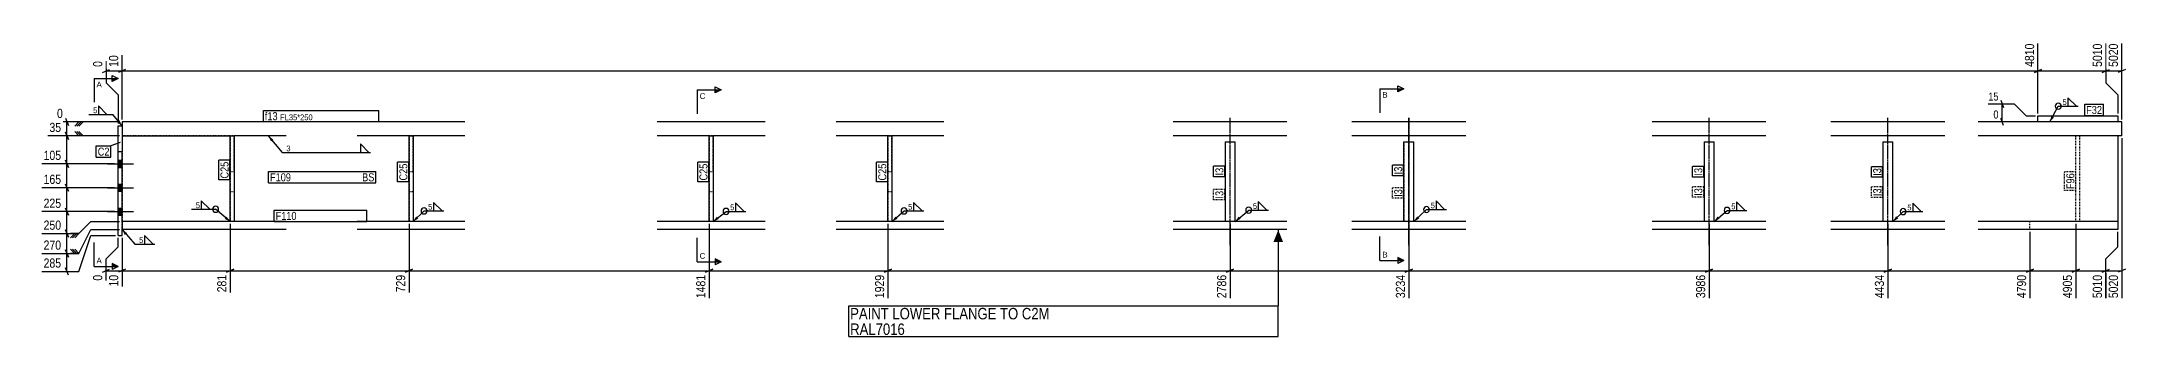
# Model space of a CAD drawing. Header units: millimetres. Extents: x 14 to 47490, y 10 to 2017.
# Drawn here: x 14 to 5234, y 14 to 753 of the extents above; entities that cross this region are included whole.
import ezdxf

# ---------------------------------------------------------------- set-up
doc = ezdxf.new("R2010")
doc.units = ezdxf.units.MM
doc.linetypes.add('DXK_LINE_DOT2', pattern=[3.9198, 1.9599, -1.9599])
doc.linetypes.add('DXK_LINE_DOT3', pattern=[5.9187, 2.979, -0.9799, 0.9799, -0.9799])
for name, color, linetype in [('MÅLSÆTNING', 7, 'Continuous'), ('STÅL', 7, 'Continuous'), ('TEKST', 7, 'Continuous')]:
    doc.layers.add(name, color=color, linetype=linetype)
doc.styles.add('Arial', font='ARIAL.TTF', dxfattribs={"height": 0.2})
doc.styles.add('Arial Narrow', font='ARIALN.TTF', dxfattribs={"height": 0.2})

msp = doc.modelspace()

# ---------------------------------------------------------------- hatches: boundary and pattern name
at = {"layer": 'STÅL', "linetype": 'Continuous'}
for points in [[(215.3, 438), (215.3, 456), (205.3, 456), (205.3, 438)], [(215.3, 438), (215.3, 456), (205.3, 456), (205.3, 438)], [(215.3, 378), (215.3, 396), (205.3, 396), (205.3, 378)], [(215.3, 378), (215.3, 396), (205.3, 396), (205.3, 378)], [(215.3, 318), (215.3, 336), (205.3, 336), (205.3, 318)], [(215.3, 318), (215.3, 336), (205.3, 336), (205.3, 318)]]:
    msp.add_hatch(color=96, dxfattribs=at).paths.add_polyline_path(points)
at = {"layer": 'TEKST', "linetype": 'Continuous'}
for color, points in [(3, [(208.9, 556.1), (215.3, 542), (203, 551.4)]), (3, [(588.4, 503.1), (581.6, 517), (594.1, 507.9)]), (3, [(588.4, 503.1), (581.6, 517), (594.1, 507.9)]), (3, [(477.2, 314.6), (486.3, 302), (472.4, 308.9)]), (3, [(1710.3, 308.4), (1696.3, 302), (1705.7, 314.3)]), (3, [(3017.7, 308.8), (3003.8, 302), (3012.9, 314.5)]), (3, [(3017.7, 308.8), (3003.8, 302), (3012.9, 314.5)]), (3, [(3465.2, 309.7), (3451.8, 302), (3460, 315.1)]), (3, [(3465.2, 309.7), (3451.8, 302), (3460, 315.1)]), (3, [(4217.6, 309), (4203.8, 302), (4212.7, 314.7)]), (3, [(4217.6, 309), (4203.8, 302), (4212.7, 314.7)]), (3, [(222.4, 268.3), (215.3, 282), (228, 273.2)]), (7, [(3100.1, 250.9), (3112.1, 280.9), (3124.1, 250.9)])]:
    msp.add_hatch(color=color, dxfattribs=at).paths.add_polyline_path(points)

# ---------------------------------------------------------------- linework, layer by layer
at = {"layer": 'MÅLSÆTNING', "color": 7, "linetype": 'Continuous'}
for p, q in [((5015.3, 573), (5015.3, 748.2)), ((5015.3, 573), (5015.3, 748.2)), ((5185.3, 748.2), (5185.3, 649.5)), ((5225.3, 558), (5225.3, 748.2)), ((166.3, 675.9), (184.3, 683.1)), ((175.3, 704.3), (175.3, 649.5)), ((175.3, 679.5), (215.3, 679.5)), ((224.3, 683.1), (206.3, 675.9)), ((215.3, 558), (215.3, 719)), ((5024.3, 683.1), (5006.3, 675.9)), ((5006.3, 675.9), (5024.3, 683.1)), ((5015.3, 679.5), (5185.3, 679.5)), ((5176.3, 675.9), (5194.3, 683.1)), ((5234.3, 683.1), (5216.3, 675.9)), ((175.3, 649.5), (205.3, 619.5)), ((5185.3, 649.5), (5215.3, 619.5)), ((5185.3, 649.5), (5215.3, 619.5)), ((205.3, 619.5), (205.3, 548)), ((4891, 597), (4955.6, 597)), ((4922, 606), (4929.2, 588)), ((4925.6, 552), (4925.6, 597)), ((4955.6, 597), (4985.6, 567)), ((5215.3, 619.5), (5215.3, 573)), ((5215.3, 619.5), (5215.3, 573)), ((209.3, 552), (52.4, 552)), ((73.6, 561), (80.8, 543)), ((80.8, 508), (73.6, 526)), ((73.6, 526), (80.8, 508)), ((77.2, 517), (77.2, 552)), ((107.2, 552), (96.7, 541.5)), ((117.7, 552), (96.7, 552)), ((107.2, 517), (96.7, 527.5)), ((107.2, 517), (96.7, 527.5)), ((112.5, 552), (102, 541.5)), ((112.5, 517), (102, 527.5)), ((112.5, 517), (102, 527.5)), ((117.7, 552), (107.2, 541.5)), ((117.7, 517), (107.2, 527.5)), ((117.7, 517), (107.2, 527.5)), ((5009.3, 552), (4903.8, 552)), ((4929.2, 543), (4922, 561)), ((4985.6, 567), (5009.3, 567)), ((209.3, 517), (29, 517)), ((209.3, 517), (29, 517)), ((77.2, 447), (77.2, 517)), ((117.7, 517), (96.7, 517)), ((117.7, 517), (96.7, 517)), ((5225.3, 511), (5225.3, 110.1)), ((196.3, 447), (14.4, 447)), ((196.3, 447), (14.4, 447)), ((80.8, 438), (73.6, 456)), ((73.6, 456), (80.8, 438)), ((77.2, 387), (77.2, 447)), ((196.3, 387), (14.4, 387)), ((196.3, 387), (14.4, 387)), ((80.8, 378), (73.6, 396)), ((73.6, 396), (80.8, 378)), ((14.4, 272), (107.2, 272)), ((73.6, 281), (80.8, 263)), ((77.2, 222), (77.2, 272)), ((96.7, 272), (86.2, 261.5)), ((107.2, 272), (86.2, 272)), ((102, 272), (91.5, 261.5)), ((107.2, 272), (96.7, 261.5)), ((107.2, 272), (96.7, 261.5)), ((107.2, 272), (137.2, 302)), ((107.2, 272), (137.2, 302)), ((107.2, 222), (137.2, 282)), ((107.2, 222), (137.2, 282)), ((107.2, 177), (137.2, 267)), ((137.2, 302), (209.3, 302)), ((137.2, 302), (209.3, 302)), ((137.2, 282), (209.3, 282)), ((137.2, 282), (209.3, 282)), ((137.2, 267), (199.3, 267)), ((205.3, 238.8), (205.3, 261)), ((215.3, 261), (215.3, 139.4)), ((215.3, 261), (215.3, 139.4)), ((486.3, 296), (486.3, 124.7)), ((486.3, 296), (486.3, 124.7)), ((934.3, 296), (934.3, 124.7)), ((1686.3, 296), (1686.3, 110.1)), ((1686.3, 296), (1686.3, 110.1)), ((2134.3, 296), (2134.3, 110.1)), ((2134.3, 296), (2134.3, 110.1)), ((2991.3, 296), (2991.3, 110.1)), ((2991.3, 296), (2991.3, 110.1)), ((3439.3, 296), (3439.3, 110.1)), ((3439.3, 296), (3439.3, 110.1)), ((4191.3, 296), (4191.3, 110.1)), ((4191.3, 296), (4191.3, 110.1)), ((4639.3, 296), (4639.3, 110.1)), ((4639.3, 296), (4639.3, 110.1)), ((4995.3, 276), (4995.3, 110.1)), ((4995.3, 276), (4995.3, 110.1)), ((5110.3, 296), (5110.3, 110.1)), ((5110.3, 296), (5110.3, 110.1)), ((5215.3, 238.8), (5215.3, 276)), ((5215.3, 238.8), (5215.3, 276)), ((14.4, 222), (107.2, 222)), ((14.4, 222), (107.2, 222)), ((80.8, 213), (73.6, 231)), ((73.6, 231), (80.8, 213)), ((77.2, 177), (77.2, 222)), ((96.7, 222), (86.2, 232.5)), ((96.7, 222), (86.2, 232.5)), ((107.2, 222), (86.2, 222)), ((107.2, 222), (86.2, 222)), ((102, 222), (91.5, 232.5)), ((102, 222), (91.5, 232.5)), ((107.2, 222), (96.7, 232.5)), ((107.2, 222), (96.7, 232.5)), ((175.3, 208.8), (205.3, 238.8)), ((175.3, 154), (175.3, 208.8)), ((5185.3, 208.8), (5215.3, 238.8)), ((5185.3, 208.8), (5215.3, 238.8)), ((5185.3, 110.1), (5185.3, 208.8)), ((14.4, 177), (107.2, 177)), ((80.8, 168), (73.6, 186)), ((166.3, 175.2), (184.3, 182.4)), ((175.3, 178.8), (215.3, 178.8)), ((224.3, 182.4), (206.3, 175.2)), ((224.3, 182.4), (206.3, 175.2)), ((215.3, 178.8), (486.3, 178.8)), ((495.3, 182.4), (477.3, 175.2)), ((477.3, 175.2), (495.3, 182.4)), ((486.3, 178.8), (934.3, 178.8)), ((925.3, 175.2), (943.3, 182.4)), ((1695.3, 182.4), (1677.3, 175.2)), ((1677.3, 175.2), (1695.3, 182.4)), ((1686.3, 178.8), (2134.3, 178.8)), ((2143.3, 182.4), (2125.3, 175.2)), ((2125.3, 175.2), (2143.3, 182.4)), ((2134.3, 178.8), (2991.3, 178.8)), ((3000.3, 182.4), (2982.3, 175.2)), ((2982.3, 175.2), (3000.3, 182.4)), ((2991.3, 178.8), (3439.3, 178.8)), ((3448.3, 182.4), (3430.3, 175.2)), ((3430.3, 175.2), (3448.3, 182.4)), ((3439.3, 178.8), (4191.3, 178.8)), ((4200.3, 182.4), (4182.3, 175.2)), ((4182.3, 175.2), (4200.3, 182.4)), ((4191.3, 178.8), (4639.3, 178.8)), ((4648.3, 182.4), (4630.3, 175.2)), ((4630.3, 175.2), (4648.3, 182.4)), ((4639.3, 178.8), (4995.3, 178.8)), ((5004.3, 182.4), (4986.3, 175.2)), ((4986.3, 175.2), (5004.3, 182.4)), ((4995.3, 178.8), (5110.3, 178.8)), ((5119.3, 182.4), (5101.3, 175.2)), ((5101.3, 175.2), (5119.3, 182.4)), ((5176.3, 175.2), (5194.3, 182.4)), ((5185.3, 178.8), (5225.3, 178.8)), ((5234.3, 182.4), (5216.3, 175.2))]:
    msp.add_line(p, q, dxfattribs=at)
at = {"layer": 'STÅL', "color": 2, "linetype": 'Continuous'}
for p, q in [((205.3, 477), (205.3, 542)), ((205.3, 542), (215.3, 542)), ((355.3, 552), (215.3, 552)), ((215.3, 552), (215.3, 542)), ((215.3, 542), (215.3, 477)), ((626.3, 552), (356.3, 552)), ((1074.3, 552), (804.3, 552)), ((1826.3, 552), (1556.3, 552)), ((2274.3, 552), (2004.3, 552)), ((3133.8, 552), (2848.8, 552)), ((3581.8, 552), (3296.8, 552)), ((4333.8, 552), (4048.8, 552)), ((4781.8, 552), (4496.8, 552)), ((5225.3, 552), (4865.3, 552)), ((5015.3, 567), (5215.3, 567)), ((5015.3, 552), (5015.3, 567)), ((5215.3, 567), (5215.3, 552)), ((5225.3, 517), (5225.3, 552)), ((205.3, 267), (205.3, 477)), ((215.3, 477), (205.3, 477)), ((215.3, 517), (355.3, 517)), ((215.3, 302), (215.3, 477)), ((356.3, 517), (486.3, 517)), ((486.3, 302), (486.3, 517)), ((486.3, 517), (486.3, 517)), ((486.3, 517), (496.3, 517)), ((496.3, 517), (496.3, 302)), ((626.3, 517), (496.3, 517)), ((934.3, 517), (804.3, 517)), ((934.3, 302), (934.3, 517)), ((934.3, 517), (934.3, 517)), ((934.3, 517), (944.3, 517)), ((944.3, 517), (944.3, 302)), ((1074.3, 517), (944.3, 517)), ((1686.3, 517), (1556.3, 517)), ((1686.3, 302), (1686.3, 517)), ((1686.3, 517), (1686.3, 517)), ((1686.3, 517), (1696.3, 517)), ((1696.3, 517), (1696.3, 302)), ((1826.3, 517), (1696.3, 517)), ((2134.3, 517), (2004.3, 517)), ((2134.3, 302), (2134.3, 517)), ((2134.3, 517), (2134.3, 517)), ((2134.3, 517), (2144.3, 517)), ((2144.3, 517), (2144.3, 302)), ((2274.3, 517), (2144.3, 517)), ((3133.8, 517), (2848.8, 517)), ((2978.8, 502), (2978.8, 302)), ((2978.8, 502), (3003.8, 502)), ((3003.8, 302), (3003.8, 502)), ((3581.8, 517), (3296.8, 517)), ((3426.8, 302), (3426.8, 502)), ((3426.8, 502), (3451.8, 502)), ((3451.8, 302), (3451.8, 502)), ((4333.8, 517), (4048.8, 517)), ((4178.8, 502), (4178.8, 302)), ((4178.8, 502), (4203.8, 502)), ((4203.8, 302), (4203.8, 502)), ((4781.8, 517), (4496.8, 517)), ((4626.8, 502), (4626.8, 302)), ((4626.8, 502), (4651.8, 502)), ((4651.8, 302), (4651.8, 502)), ((5225.3, 517), (4865.3, 517)), ((5215.3, 517), (5215.3, 302)), ((205.3, 267), (215.3, 267)), ((355.3, 302), (215.3, 302)), ((215.3, 302), (215.3, 282)), ((355.3, 282), (215.3, 282)), ((215.3, 267), (215.3, 282)), ((626.3, 302), (356.3, 302)), ((626.3, 282), (356.3, 282)), ((1074.3, 302), (804.3, 302)), ((1074.3, 282), (804.3, 282)), ((1826.3, 302), (1556.3, 302)), ((1826.3, 282), (1556.3, 282)), ((2274.3, 302), (2004.3, 302)), ((2274.3, 282), (2004.3, 282)), ((3133.8, 302), (2848.8, 302)), ((3133.8, 282), (2848.8, 282)), ((3581.8, 302), (3296.8, 302)), ((3581.8, 282), (3296.8, 282)), ((4333.8, 302), (4048.8, 302)), ((4333.8, 282), (4048.8, 282)), ((4781.8, 302), (4496.8, 302)), ((4781.8, 282), (4496.8, 282)), ((5215.3, 302), (4865.3, 302)), ((5215.3, 282), (4865.3, 282)), ((5215.3, 302), (5215.3, 282))]:
    msp.add_line(p, q, dxfattribs=at)
at = {"layer": 'STÅL', "color": 7, "linetype": 'DXK_LINE_DOT2'}
for p, q in [((215.3, 542), (215.3, 517)), ((5215.3, 552), (5015.3, 552)), ((355.3, 517), (215.3, 517)), ((215.3, 517), (215.3, 302)), ((626.3, 517), (356.3, 517)), ((486.3, 517), (486.3, 427)), ((486.3, 517), (486.3, 517)), ((496.3, 427), (496.3, 517)), ((1074.3, 517), (804.3, 517)), ((934.3, 517), (934.3, 427)), ((934.3, 517), (934.3, 517)), ((944.3, 427), (944.3, 517)), ((1826.3, 517), (1556.3, 517)), ((1686.3, 517), (1686.3, 427)), ((1686.3, 517), (1686.3, 517)), ((1696.3, 427), (1696.3, 517)), ((2274.3, 517), (2004.3, 517)), ((2134.3, 517), (2134.3, 427)), ((2134.3, 517), (2134.3, 517)), ((2144.3, 427), (2144.3, 517)), ((3133.8, 517), (2848.8, 517)), ((2978.8, 502), (2978.8, 302)), ((2978.8, 502), (3003.8, 502)), ((3003.8, 302), (3003.8, 502)), ((3581.8, 517), (3296.8, 517)), ((3426.8, 502), (3426.8, 302)), ((3426.8, 502), (3451.8, 502)), ((3451.8, 302), (3451.8, 502)), ((4333.8, 517), (4048.8, 517)), ((4178.8, 502), (4178.8, 302)), ((4178.8, 502), (4203.8, 502)), ((4203.8, 302), (4203.8, 502)), ((4781.8, 517), (4496.8, 517)), ((4626.8, 502), (4626.8, 302)), ((4626.8, 502), (4651.8, 502)), ((4651.8, 302), (4651.8, 502)), ((5215.3, 517), (4865.3, 517)), ((5110.3, 302), (5110.3, 517)), ((5120.3, 302), (5120.3, 517)), ((5215.3, 517), (5215.3, 302)), ((486.3, 427), (486.3, 427)), ((486.3, 427), (486.3, 377)), ((496.3, 427), (486.3, 427)), ((496.3, 427), (496.3, 377)), ((934.3, 427), (934.3, 427)), ((934.3, 427), (934.3, 377)), ((944.3, 427), (934.3, 427)), ((944.3, 427), (944.3, 377)), ((1686.3, 427), (1686.3, 427)), ((1686.3, 427), (1686.3, 377)), ((1696.3, 427), (1686.3, 427)), ((1696.3, 427), (1696.3, 377)), ((2134.3, 427), (2134.3, 427)), ((2134.3, 427), (2134.3, 377)), ((2144.3, 427), (2134.3, 427)), ((2144.3, 427), (2144.3, 377)), ((486.3, 377), (486.3, 377)), ((486.3, 377), (486.3, 302)), ((496.3, 377), (486.3, 377)), ((496.3, 377), (496.3, 302)), ((934.3, 377), (934.3, 377)), ((934.3, 377), (934.3, 302)), ((944.3, 377), (934.3, 377)), ((944.3, 377), (944.3, 302)), ((1686.3, 377), (1686.3, 377)), ((1686.3, 377), (1686.3, 302)), ((1696.3, 377), (1686.3, 377)), ((1696.3, 377), (1696.3, 302)), ((2134.3, 377), (2134.3, 377)), ((2134.3, 377), (2134.3, 302)), ((2144.3, 377), (2134.3, 377)), ((2144.3, 377), (2144.3, 302)), ((355.3, 302), (215.3, 302)), ((215.3, 282), (215.3, 302)), ((626.3, 302), (356.3, 302)), ((486.3, 302), (486.3, 302)), ((1074.3, 302), (804.3, 302)), ((934.3, 302), (934.3, 302)), ((1826.3, 302), (1556.3, 302)), ((1686.3, 302), (1686.3, 302)), ((2274.3, 302), (2004.3, 302)), ((2134.3, 302), (2134.3, 302)), ((3133.8, 302), (2848.8, 302)), ((3581.8, 302), (3296.8, 302)), ((4333.8, 302), (4048.8, 302)), ((4781.8, 302), (4496.8, 302)), ((5215.3, 302), (4865.3, 302)), ((4995.3, 282), (4995.3, 302))]:
    msp.add_line(p, q, dxfattribs=at)
at = {"layer": 'STÅL', "color": 7, "linetype": 'DXK_LINE_DOT3'}
for p, q in [((2991.3, 242), (2991.3, 562)), ((2991.3, 242), (2991.3, 562)), ((3439.3, 242), (3439.3, 562)), ((3439.3, 562), (3439.3, 242)), ((4191.3, 242), (4191.3, 562)), ((4191.3, 242), (4191.3, 562)), ((4639.3, 242), (4639.3, 562)), ((4639.3, 242), (4639.3, 562))]:
    msp.add_line(p, q, dxfattribs=at)
at = {"layer": 'STÅL', "color": 96, "linetype": 'Continuous'}
for p, q in [((179.3, 447), (244.3, 447)), ((179.3, 447), (244.3, 447)), ((205.3, 456), (215.3, 456)), ((205.3, 456), (215.3, 456)), ((205.3, 438), (215.3, 438)), ((205.3, 438), (215.3, 438)), ((179.3, 387), (244.3, 387)), ((179.3, 387), (244.3, 387)), ((205.3, 396), (215.3, 396)), ((205.3, 396), (215.3, 396)), ((205.3, 378), (215.3, 378)), ((205.3, 378), (215.3, 378)), ((179.3, 327), (244.3, 327)), ((179.3, 327), (244.3, 327)), ((205.3, 336), (215.3, 336)), ((205.3, 336), (215.3, 336)), ((205.3, 318), (215.3, 318)), ((205.3, 318), (215.3, 318))]:
    msp.add_line(p, q, dxfattribs=at)
at = {"layer": 'TEKST', "color": 3, "linetype": 'Continuous'}
for p, q in [((215.3, 542), (192.4, 570.8)), ((486.3, 302), (449.8, 332.8))]:
    msp.add_line(p, q, dxfattribs=at)
for start, end in [(90, 270), (270, 90)]:
    msp.add_arc((449.8, 332.8), 7.5, start, end, dxfattribs=at)

# ---------------------------------------------------------------- wipeouts: each hides what was drawn before it
at = {"color": 0, "linetype": 'Continuous'}
for points in [[(3386.1, 612.5), (3386.1, 627.5), (3372.8, 627.5), (3372.8, 612.5)], [(1676.7, 609.6), (1676.7, 624.6), (1662.3, 624.6), (1662.3, 609.6)], [(3386.1, 212), (3386.1, 227), (3372.8, 227), (3372.8, 212)], [(2176.6, 18), (2176.6, 48), (2039.6, 48), (2039.6, 18)]]:
    msp.add_wipeout(points, dxfattribs=at).dxf.layer = 'TEKST'
at = {"color": 0}
for points in [[(810.5, 403), (810.5, 424), (586.1, 424), (586.1, 403)], [(410.5, 334.6), (410.5, 352), (399, 352), (399, 334.6)], [(992.8, 330.5), (992.8, 347.9), (981.2, 347.9), (981.2, 330.5)], [(1749.4, 329.5), (1749.4, 346.9), (1737.9, 346.9), (1737.9, 329.5)], [(2195.3, 330.5), (2195.3, 347.9), (2183.8, 347.9), (2183.8, 330.5)], [(3059, 332.5), (3059, 349.9), (3047.4, 349.9), (3047.4, 332.5)], [(3504.4, 334.1), (3504.4, 351.5), (3492.8, 351.5), (3492.8, 334.1)], [(4257.4, 332), (4257.4, 349.4), (4245.9, 349.4), (4245.9, 332)], [(4698.4, 328.8), (4698.4, 346.2), (4686.9, 346.2), (4686.9, 328.8)]]:
    msp.add_wipeout(points, dxfattribs=at).dxf.layer = 'TEKST'

# ---------------------------------------------------------------- next in the draw order: hatches: boundary and pattern name
at = {"layer": 'TEKST', "linetype": 'Continuous'}
for color, points in [(30, [(1701.3, 624.6), (1701.3, 632.1), (1716.3, 632.1)]), (30, [(3411.8, 627.5), (3411.8, 635), (3426.8, 635)]), (3, [(957.7, 309.7), (944.3, 302), (952.5, 315.1)]), (3, [(2158, 309.1), (2144.3, 302), (2153, 314.8)]), (3, [(4665.2, 309.8), (4651.8, 302), (4659.9, 315.2)]), (3, [(4665.2, 309.8), (4651.8, 302), (4659.9, 315.2)]), (30, [(3411.8, 204.5), (3411.8, 212), (3426.8, 204.5)])]:
    msp.add_hatch(color=color, dxfattribs=at).paths.add_polyline_path(points)

# ---------------------------------------------------------------- next in the draw order: linework, layer by layer
at = {"layer": 'TEKST', "color": 7, "linetype": 'Continuous'}
for p, q in [((1656.3, 632.1), (1656.3, 572.1)), ((1656.3, 632.1), (1716.3, 632.1)), ((3366.8, 635), (3366.8, 575)), ((3366.8, 635), (3426.8, 635)), ((3366.8, 204.5), (3366.8, 264.5)), ((3366.8, 204.5), (3426.8, 204.5)), ((2036, 14.4), (3112.1, 14.4))]:
    msp.add_line(p, q, dxfattribs=at)
at = {"layer": 'TEKST', "color": 30, "linetype": 'Continuous'}
for p, q in [((1701.3, 624.6), (1701.3, 639.6)), ((1701.3, 639.6), (1716.3, 632.1)), ((1716.3, 632.1), (1701.3, 624.6)), ((3411.8, 627.5), (3411.8, 642.5)), ((3411.8, 642.5), (3426.8, 635)), ((3426.8, 635), (3411.8, 627.5)), ((3426.8, 204.5), (3411.8, 212))]:
    msp.add_line(p, q, dxfattribs=at)
at = {"layer": 'TEKST', "color": 3, "linetype": 'Continuous'}
for p, q in [((389.7, 332.8), (449.8, 332.8)), ((435.1, 332.8), (413.6, 354.2)), ((413.6, 354.2), (413.6, 332.8)), ((413.6, 332.8), (435.1, 332.8)), ((944.3, 302), (971.9, 328.7)), ((971.9, 328.7), (1021.6, 328.7)), ((1017.3, 328.7), (995.8, 350.1)), ((995.8, 350.1), (995.8, 328.7)), ((995.8, 328.7), (1017.3, 328.7)), ((1696.3, 302), (1728.6, 327.7)), ((1728.6, 327.7), (1778.2, 327.7)), ((1773.9, 327.7), (1752.5, 349.1)), ((1752.5, 349.1), (1752.5, 327.7)), ((1752.5, 327.7), (1773.9, 327.7)), ((2144.3, 302), (2174.5, 328.7)), ((2174.5, 328.7), (2224.1, 328.7)), ((2219.8, 328.7), (2198.4, 350.1)), ((2198.4, 350.1), (2198.4, 328.7)), ((2198.4, 328.7), (2219.8, 328.7)), ((3003.8, 302), (3038.1, 330.7)), ((3003.8, 302), (3038.1, 330.7)), ((3038.1, 330.7), (3087.8, 330.7)), ((3083.5, 330.7), (3062, 352.2)), ((3062, 352.2), (3062, 330.7)), ((3062, 330.7), (3083.5, 330.7)), ((3451.8, 302), (3483.5, 332.3)), ((3451.8, 302), (3483.5, 332.3)), ((3483.5, 332.3), (3533.2, 332.3)), ((3528.9, 332.3), (3507.5, 353.7)), ((3507.5, 353.7), (3507.5, 332.3)), ((3507.5, 332.3), (3528.9, 332.3)), ((4203.8, 302), (4236.6, 330.2)), ((4203.8, 302), (4236.6, 330.2)), ((4236.6, 330.2), (4286.2, 330.2)), ((4281.9, 330.2), (4260.5, 351.7)), ((4260.5, 351.7), (4260.5, 330.2)), ((4260.5, 330.2), (4281.9, 330.2)), ((4651.8, 302), (4677.6, 327)), ((4651.8, 302), (4677.6, 327)), ((4677.6, 327), (4727.2, 327)), ((4723, 327), (4701.5, 348.4)), ((4701.5, 348.4), (4701.5, 327)), ((4701.5, 327), (4723, 327))]:
    msp.add_line(p, q, dxfattribs=at)
for centre, start, end in [((971.9, 328.7), 90, 270), ((971.9, 328.7), 270, 90), ((1728.6, 327.7), 90, 270), ((1728.6, 327.7), 270, 90), ((2174.5, 328.7), 90, 270), ((2174.5, 328.7), 270, 90), ((3038.1, 330.7), 90, 270), ((3038.1, 330.7), 270, 90), ((3483.5, 332.3), 90, 270), ((3483.5, 332.3), 270, 90), ((4236.6, 330.2), 90, 270), ((4236.6, 330.2), 270, 90), ((4677.6, 327), 90, 270), ((4677.6, 327), 270, 90)]:
    msp.add_arc(centre, 7.5, start, end, dxfattribs=at)

# ---------------------------------------------------------------- next in the draw order: texts
at = {"layer": 'TEKST', "color": 3, "linetype": 'Continuous', "style": 'Arial'}
for s, p in [('B', (3372.8, 612.5)), ('C', (1662.3, 609.6)), ('B', (3372.8, 212))]:
    msp.add_text(s, height=14.3, dxfattribs=at).set_placement(p)
at = {"layer": 'TEKST', "color": 3, "style": 'Arial Narrow'}
for p in [(400.2, 335.8), (982.4, 331.7), (1739.1, 330.7), (2185, 331.7), (3048.6, 333.7), (3494, 335.3), (4247.1, 333.2), (4688.1, 330)]:
    msp.add_text('5', height=14.3, dxfattribs=at).set_placement(p)

# ---------------------------------------------------------------- next in the draw order: wipeouts: each hides what was drawn before it
at = {"color": 0, "linetype": 'Continuous'}
for points, layer in [([(5180.5, 753), (5146.9, 753), (5146.9, 684.9), (5180.5, 684.9)], 'MÅLSÆTNING'), ([(210.5, 723.8), (176.9, 723.8), (176.9, 684.9), (210.5, 684.9)], 'MÅLSÆTNING'), ([(4920.8, 601.2), (4920.8, 630.6), (4886.8, 630.6), (4886.8, 601.2)], 'MÅLSÆTNING'), ([(71.8, 556.8), (71.8, 590.4), (47.6, 590.4), (47.6, 556.8)], 'MÅLSÆTNING'), ([(67.4, 451.8), (67.4, 485.4), (14, 485.4), (14, 451.8)], 'MÅLSÆTNING'), ([(67.4, 276.8), (67.4, 310.4), (14, 310.4), (14, 276.8)], 'MÅLSÆTNING'), ([(210.5, 173.4), (176.9, 173.4), (176.9, 134.6), (210.5, 134.6)], 'MÅLSÆTNING'), ([(481.5, 173.4), (447.9, 173.4), (447.9, 119.9), (481.5, 119.9)], 'MÅLSÆTNING'), ([(929.5, 173.4), (895.9, 173.4), (895.9, 119.9), (929.5, 119.9)], 'MÅLSÆTNING'), ([(2129.5, 173.4), (2095.9, 173.4), (2095.9, 105.3), (2129.5, 105.3)], 'MÅLSÆTNING'), ([(2986.5, 173.4), (2952.9, 173.4), (2952.9, 105.3), (2986.5, 105.3)], 'MÅLSÆTNING'), ([(3434.5, 173.4), (3400.9, 173.4), (3400.9, 105.3), (3434.5, 105.3)], 'MÅLSÆTNING'), ([(4186.5, 173.4), (4152.9, 173.4), (4152.9, 105.3), (4186.5, 105.3)], 'MÅLSÆTNING'), ([(4634.5, 173.4), (4600.9, 173.4), (4600.9, 105.3), (4634.5, 105.3)], 'MÅLSÆTNING'), ([(4990.5, 173.4), (4956.9, 173.4), (4956.9, 105.3), (4990.5, 105.3)], 'MÅLSÆTNING'), ([(5220.5, 173.4), (5186.9, 173.4), (5186.9, 105.3), (5220.5, 105.3)], 'MÅLSÆTNING'), ([(164.6, 638.5), (164.6, 653.5), (151.3, 653.5), (151.3, 638.5)], 'TEKST'), ([(1676.7, 208.9), (1676.7, 223.9), (1662.3, 223.9), (1662.3, 208.9)], 'TEKST')]:
    msp.add_wipeout(points, dxfattribs=at).dxf.layer = layer
at = {"color": 0}
for points in [[(605.1, 556.2), (605.1, 577.2), (573.1, 577.2), (573.1, 556.2)], [(5087.2, 593), (5087.2, 610.4), (5075.7, 610.4), (5075.7, 593)], [(5175.8, 571.7), (5175.8, 592.7), (5136.2, 592.7), (5136.2, 571.7)], [(183.9, 467.3), (183.9, 488.3), (154.5, 488.3), (154.5, 467.3)], [(809.3, 477), (809.3, 494.4), (625.8, 494.4), (625.8, 477)], [(482.1, 452.1), (461.1, 452.1), (461.1, 409.9), (482.1, 409.9)], [(810.5, 403), (810.5, 424), (586.1, 424), (586.1, 403)], [(930.1, 447.2), (909.1, 447.2), (909.1, 405), (930.1, 405)], [(1682.1, 447.2), (1661.1, 447.2), (1661.1, 405), (1682.1, 405)], [(2130.1, 447.2), (2109.1, 447.2), (2109.1, 405), (2130.1, 405)], [(2974.6, 437), (2953.6, 437), (2953.6, 417.8), (2974.6, 417.8)], [(3422.6, 439.6), (3401.6, 439.6), (3401.6, 420.4), (3422.6, 420.4)], [(4174.6, 436.5), (4153.6, 436.5), (4153.6, 417.3), (4174.6, 417.3)], [(4622.6, 436), (4601.6, 436), (4601.6, 416.8), (4622.6, 416.8)], [(5106.6, 423.2), (5085.6, 423.2), (5085.6, 383.5), (5106.6, 383.5)], [(2974.6, 379), (2953.6, 379), (2953.6, 359.8), (2974.6, 359.8)], [(3422.6, 383.2), (3401.6, 383.2), (3401.6, 364), (3422.6, 364)], [(4174.6, 385.7), (4153.6, 385.7), (4153.6, 366.5), (4174.6, 366.5)], [(4622.6, 385.2), (4601.6, 385.2), (4601.6, 366), (4622.6, 366)], [(824.6, 306.2), (824.6, 327.2), (600.1, 327.2), (600.1, 306.2)], [(268.4, 247.1), (268.4, 264.5), (256.8, 264.5), (256.8, 247.1)]]:
    msp.add_wipeout(points, dxfattribs=at).dxf.layer = 'TEKST'

# ---------------------------------------------------------------- next in the draw order: hatches: boundary and pattern name
at = {"layer": 'TEKST', "linetype": 'Continuous'}
for color, points in [(3, [(5055.6, 563.4), (5045.1, 552), (5049, 567)]), (30, [(1701.3, 201.4), (1701.3, 208.9), (1716.3, 201.4)])]:
    msp.add_hatch(color=color, dxfattribs=at).paths.add_polyline_path(points)

# ---------------------------------------------------------------- next in the draw order: linework, layer by layer
at = {"layer": 'MÅLSÆTNING', "color": 7, "linetype": 'Continuous'}
for p, q in [((5185.3, 748.2), (5185.3, 649.5)), ((224.3, 683.1), (206.3, 675.9)), ((215.3, 558), (215.3, 719)), ((215.3, 679.5), (5015.3, 679.5)), ((5176.3, 675.9), (5194.3, 683.1)), ((5185.3, 679.5), (5225.3, 679.5)), ((77.2, 327), (77.2, 387)), ((196.3, 327), (14.4, 327)), ((196.3, 327), (14.4, 327)), ((80.8, 318), (73.6, 336)), ((73.6, 336), (80.8, 318)), ((934.3, 296), (934.3, 124.7)), ((5185.3, 110.1), (5185.3, 208.8)), ((943.3, 182.4), (925.3, 175.2)), ((934.3, 178.8), (1686.3, 178.8)), ((5110.3, 178.8), (5185.3, 178.8)), ((5176.3, 175.2), (5194.3, 182.4))]:
    msp.add_line(p, q, dxfattribs=at)
at = {"layer": 'TEKST', "color": 3, "linetype": 'Continuous'}
for p, q in [((5045.1, 552), (5066.4, 591.2)), ((5090.3, 612.6), (5090.3, 591.2)), ((581.6, 517), (616.5, 475.2)), ((581.6, 517), (616.5, 475.2)), ((616.5, 475.2), (838.1, 475.2)), ((833.8, 475.2), (812.4, 496.7)), ((812.4, 496.7), (812.4, 475.2)), ((812.4, 475.2), (833.8, 475.2)), ((215.3, 282), (247.5, 245.3)), ((292.9, 245.3), (271.5, 266.8)), ((271.5, 266.8), (271.5, 245.3)), ((247.5, 245.3), (297.2, 245.3)), ((271.5, 245.3), (292.9, 245.3))]:
    msp.add_line(p, q, dxfattribs=at)
at = {"layer": 'TEKST', "color": 7, "linetype": 'Continuous'}
for p, q in [((582.5, 399.4), (582.5, 427.6)), ((1656.3, 201.4), (1656.3, 261.4)), ((1656.3, 201.4), (1716.3, 201.4))]:
    msp.add_line(p, q, dxfattribs=at)
at = {"layer": 'TEKST', "color": 30, "linetype": 'Continuous'}
for p, q in [((1716.3, 201.4), (1701.3, 208.9)), ((3411.8, 212), (3411.8, 197)), ((3426.8, 204.5), (3411.8, 197))]:
    msp.add_line(p, q, dxfattribs=at)
at = {"layer": 'TEKST', "color": 3, "linetype": 'Continuous'}
for start, end in [(90, 270), (270, 90)]:
    msp.add_arc((5066.4, 591.2), 7.5, start, end, dxfattribs=at)

# ---------------------------------------------------------------- next in the draw order: texts
at = {"layer": 'MÅLSÆTNING', "color": 3, "linetype": 'Continuous', "style": 'Arial Narrow'}
for s, p in [('5010', (5175.7, 689.7)), ('281', (476.7, 124.7)), ('729', (924.7, 124.7)), ('1929', (2124.7, 110.1)), ('2786', (2981.7, 110.1)), ('3234', (3429.7, 110.1)), ('3986', (4181.7, 110.1)), ('4434', (4629.7, 110.1)), ('4790', (4985.7, 110.1)), ('5020', (5215.7, 110.1))]:
    msp.add_text(s, height=22.91, rotation=90.0002, dxfattribs=at).set_placement(p)
for s, height, p in [('0', 22.9, (52.4, 561.6)), ('105', 22.91, (18.8, 456.6)), ('250', 22.91, (18.8, 281.6))]:
    msp.add_text(s, height=height, dxfattribs=at).set_placement(p)
at = {"layer": 'TEKST', "color": 3, "linetype": 'Continuous', "style": 'Arial'}
for s, p in [('A', (151.3, 638.5)), ('C', (1662.3, 208.9))]:
    msp.add_text(s, height=14.3, dxfattribs=at).set_placement(p)
at = {"layer": 'TEKST', "color": 3, "style": 'Arial Narrow'}
for s, height, p in [('5', 14.3, (5076.9, 594.2)), ('3', 14.3, (627, 478.2)), ('F109', 20.04, (586.1, 403)), ('5', 14.3, (258, 248.3))]:
    msp.add_text(s, height=height, dxfattribs=at).set_placement(p)

# ---------------------------------------------------------------- next in the draw order: wipeouts: each hides what was drawn before it
at = {"color": 0, "linetype": 'Continuous'}
for points in [[(170.5, 709.1), (136.9, 709.1), (136.9, 684.9), (170.5, 684.9)], [(4920.8, 556.2), (4920.8, 585.6), (4899.6, 585.6), (4899.6, 556.2)], [(170.5, 173.4), (136.9, 173.4), (136.9, 149.2), (170.5, 149.2)]]:
    msp.add_wipeout(points, dxfattribs=at).dxf.layer = 'MÅLSÆTNING'
at = {"color": 0}
for points in [[(605.1, 556.2), (605.1, 577.2), (573.1, 577.2), (573.1, 556.2)], [(5175.8, 571.7), (5175.8, 592.7), (5136.2, 592.7), (5136.2, 571.7)], [(183.9, 467.3), (183.9, 488.3), (154.5, 488.3), (154.5, 467.3)], [(482.1, 452.1), (461.1, 452.1), (461.1, 409.9), (482.1, 409.9)], [(847.5, 403), (847.5, 424), (816.8, 424), (816.8, 403)], [(930.1, 447.2), (909.1, 447.2), (909.1, 405), (930.1, 405)], [(1682.1, 447.2), (1661.1, 447.2), (1661.1, 405), (1682.1, 405)], [(2130.1, 447.2), (2109.1, 447.2), (2109.1, 405), (2130.1, 405)], [(2974.6, 437), (2953.6, 437), (2953.6, 417.8), (2974.6, 417.8)], [(3422.6, 439.6), (3401.6, 439.6), (3401.6, 420.4), (3422.6, 420.4)], [(4174.6, 436.5), (4153.6, 436.5), (4153.6, 417.3), (4174.6, 417.3)], [(4622.6, 436), (4601.6, 436), (4601.6, 416.8), (4622.6, 416.8)], [(5106.6, 423.2), (5085.6, 423.2), (5085.6, 383.5), (5106.6, 383.5)], [(2974.6, 379), (2953.6, 379), (2953.6, 359.8), (2974.6, 359.8)], [(3422.6, 383.2), (3401.6, 383.2), (3401.6, 364), (3422.6, 364)], [(4174.6, 385.7), (4153.6, 385.7), (4153.6, 366.5), (4174.6, 366.5)], [(4622.6, 385.2), (4601.6, 385.2), (4601.6, 366), (4622.6, 366)], [(824.6, 306.2), (824.6, 327.2), (600.1, 327.2), (600.1, 306.2)]]:
    msp.add_wipeout(points, dxfattribs=at).dxf.layer = 'TEKST'

# ---------------------------------------------------------------- next in the draw order: hatches: boundary and pattern name
at = {"layer": 'TEKST', "linetype": 'Continuous'}
msp.add_hatch(color=30, dxfattribs=at).paths.add_polyline_path([(190.3, 653.5), (190.3, 661), (205.3, 661)])

# ---------------------------------------------------------------- next in the draw order: linework, layer by layer
at = {"layer": 'TEKST', "color": 7, "linetype": 'Continuous'}
for p, q in [((145.3, 661), (145.3, 601)), ((145.3, 661), (205.3, 661)), ((569.5, 552.6), (569.5, 580.8)), ((5132.6, 596.3), (5179.4, 596.3)), ((5132.6, 568.1), (5132.6, 596.3)), ((5179.4, 568.1), (5179.4, 596.3)), ((5132.6, 568.1), (5179.4, 568.1)), ((150.9, 491.9), (187.5, 491.9)), ((150.9, 463.7), (150.9, 491.9)), ((211, 500.3), (187.5, 491.9)), ((187.5, 463.7), (187.5, 491.9)), ((150.9, 463.7), (187.5, 463.7)), ((457.5, 406.3), (457.5, 455.7)), ((485.7, 455.7), (457.5, 455.7)), ((485.7, 406.3), (485.7, 455.7)), ((905.5, 401.4), (905.5, 450.8)), ((933.7, 450.8), (905.5, 450.8)), ((933.7, 401.4), (933.7, 450.8)), ((1657.5, 401.4), (1657.5, 450.8)), ((1685.7, 450.8), (1657.5, 450.8)), ((1685.7, 401.4), (1685.7, 450.8)), ((2105.5, 401.4), (2105.5, 450.8)), ((2133.7, 450.8), (2105.5, 450.8)), ((2133.7, 401.4), (2133.7, 450.8)), ((2950, 414.2), (2950, 440.6)), ((2978.2, 440.6), (2950, 440.6)), ((2978.2, 414.2), (2978.2, 440.6)), ((3398, 416.8), (3398, 443.2)), ((3426.2, 443.2), (3398, 443.2)), ((3426.2, 416.8), (3426.2, 443.2)), ((4150, 413.7), (4150, 440.1)), ((4178.2, 440.1), (4150, 440.1)), ((4178.2, 413.7), (4178.2, 440.1)), ((4598, 413.2), (4598, 439.6)), ((4626.2, 439.6), (4598, 439.6)), ((4626.2, 413.2), (4626.2, 439.6)), ((485.7, 406.3), (457.5, 406.3)), ((933.7, 401.4), (905.5, 401.4)), ((1685.7, 401.4), (1657.5, 401.4)), ((2133.7, 401.4), (2105.5, 401.4)), ((2978.2, 414.2), (2950, 414.2)), ((3426.2, 416.8), (3398, 416.8)), ((4178.2, 413.7), (4150, 413.7)), ((4626.2, 413.2), (4598, 413.2)), ((596.5, 330.8), (828.2, 330.8)), ((596.5, 302.6), (596.5, 330.8)), ((828.2, 302.6), (828.2, 330.8)), ((596.5, 302.6), (828.2, 302.6))]:
    msp.add_line(p, q, dxfattribs=at)
at = {"layer": 'TEKST', "color": 30, "linetype": 'Continuous'}
for p, q in [((190.3, 653.5), (190.3, 668.5)), ((190.3, 668.5), (205.3, 661)), ((205.3, 661), (190.3, 653.5))]:
    msp.add_line(p, q, dxfattribs=at)
at = {"layer": 'TEKST', "color": 3, "linetype": 'Continuous'}
for p, q in [((5066.4, 591.2), (5116, 591.2)), ((5111.7, 591.2), (5090.3, 612.6)), ((5090.3, 591.2), (5111.7, 591.2))]:
    msp.add_line(p, q, dxfattribs=at)
at = {"layer": 'TEKST', "color": 7, "linetype": 'DXK_LINE_DOT2'}
for p, q in [((5082, 379.9), (5082, 426.8)), ((5110.2, 426.8), (5082, 426.8)), ((5110.2, 379.9), (5110.2, 426.8)), ((2950, 356.2), (2950, 382.6)), ((2978.2, 382.6), (2950, 382.6)), ((2978.2, 356.2), (2978.2, 382.6)), ((3398, 360.4), (3398, 386.8)), ((3426.2, 386.8), (3398, 386.8)), ((3426.2, 360.4), (3426.2, 386.8)), ((4150, 362.9), (4150, 389.3)), ((4178.2, 389.3), (4150, 389.3)), ((4178.2, 362.9), (4178.2, 389.3)), ((4598, 362.4), (4598, 388.8)), ((4626.2, 388.8), (4598, 388.8)), ((4626.2, 362.4), (4626.2, 388.8)), ((5110.2, 379.9), (5082, 379.9)), ((5110.3, 379.4), (5110.2, 379.9)), ((2978.2, 356.2), (2950, 356.2)), ((3426.2, 360.4), (3398, 360.4)), ((4178.2, 362.9), (4150, 362.9)), ((4626.2, 362.4), (4598, 362.4))]:
    msp.add_line(p, q, dxfattribs=at)

# ---------------------------------------------------------------- next in the draw order: texts
at = {"layer": 'MÅLSÆTNING', "color": 3, "linetype": 'Continuous', "style": 'Arial Narrow'}
for s, height, p in [('0', 22.9, (165.7, 689.7)), ('10', 22.91, (205.7, 689.7)), ('0', 22.9, (165.7, 154)), ('10', 22.91, (205.7, 139.4))]:
    msp.add_text(s, height=height, rotation=90.0002, dxfattribs=at).set_placement(p)
for s, height, p in [('15', 20.04, (4891, 605.4)), ('0', 20, (4903.8, 560.4))]:
    msp.add_text(s, height=height, dxfattribs=at).set_placement(p)
at = {"layer": 'TEKST', "color": 3, "style": 'Arial Narrow'}
for s, p in [('F32', (5136.2, 571.7)), ('C2', (154.5, 467.3)), ('F110', (600.1, 306.2))]:
    msp.add_text(s, height=20.04, dxfattribs=at).set_placement(p)
for s, p in [('C25', (482.1, 409.9)), ('C25', (930.1, 405)), ('C25', (1682.1, 405)), ('C25', (2130.1, 405)), ('I3', (2974.6, 417.8)), ('I3', (3422.6, 420.4)), ('I3', (4174.6, 417.3)), ('I3', (4622.6, 416.8)), ('F96', (5106.6, 383.5)), ('I3', (2974.6, 359.8)), ('I3', (3422.6, 364)), ('I3', (4174.6, 366.5)), ('I3', (4622.6, 366))]:
    msp.add_text(s, height=20.04, rotation=90.0002, dxfattribs=at).set_placement(p)

# ---------------------------------------------------------------- next in the draw order: wipeouts: each hides what was drawn before it
at = {"color": 0, "linetype": 'Continuous'}
for points, layer in [([(5010.5, 753), (4976.9, 753), (4976.9, 684.9), (5010.5, 684.9)], 'MÅLSÆTNING'), ([(5220.5, 753), (5186.9, 753), (5186.9, 684.9), (5220.5, 684.9)], 'MÅLSÆTNING'), ([(67.4, 521.8), (67.4, 555.4), (28.6, 555.4), (28.6, 521.8)], 'MÅLSÆTNING'), ([(67.4, 391.8), (67.4, 425.4), (14, 425.4), (14, 391.8)], 'MÅLSÆTNING'), ([(67.4, 226.8), (67.4, 260.4), (14, 260.4), (14, 226.8)], 'MÅLSÆTNING'), ([(1681.5, 173.4), (1647.9, 173.4), (1647.9, 105.3), (1681.5, 105.3)], 'MÅLSÆTNING'), ([(5105.5, 173.4), (5071.9, 173.4), (5071.9, 105.3), (5105.5, 105.3)], 'MÅLSÆTNING'), ([(5180.5, 173.4), (5146.9, 173.4), (5146.9, 105.3), (5180.5, 105.3)], 'MÅLSÆTNING'), ([(164.6, 197.2), (164.6, 212.2), (151.3, 212.2), (151.3, 197.2)], 'TEKST'), ([(3108.5, 57), (3108.5, 87), (2039.6, 87), (2039.6, 57)], 'TEKST')]:
    msp.add_wipeout(points, dxfattribs=at).dxf.layer = layer
at = {"color": 0}
for points in [[(854.7, 556.2), (854.7, 571.2), (611.4, 571.2), (611.4, 556.2)], [(847.5, 403), (847.5, 424), (816.8, 424), (816.8, 403)]]:
    msp.add_wipeout(points, dxfattribs=at).dxf.layer = 'TEKST'

# ---------------------------------------------------------------- next in the draw order: hatches: boundary and pattern name
at = {"layer": 'TEKST', "linetype": 'Continuous'}
msp.add_hatch(color=30, dxfattribs=at).paths.add_polyline_path([(190.3, 189.7), (190.3, 197.2), (205.3, 189.7)])

# ---------------------------------------------------------------- next in the draw order: linework, layer by layer
at = {"layer": 'MÅLSÆTNING', "color": 7, "linetype": 'Continuous'}
for p, q in [((77.2, 272), (77.2, 327)), ((14.4, 272), (107.2, 272)), ((80.8, 263), (73.6, 281)), ((96.7, 272), (86.2, 261.5)), ((107.2, 272), (86.2, 272)), ((102, 272), (91.5, 261.5))]:
    msp.add_line(p, q, dxfattribs=at)
at = {"layer": 'TEKST', "color": 7, "linetype": 'Continuous'}
for p, q in [((582.5, 427.6), (851.1, 427.6)), ((851.1, 399.4), (851.1, 427.6)), ((582.5, 399.4), (851.1, 399.4)), ((3112.1, 280.9), (3112.1, 90.6)), ((145.3, 189.7), (145.3, 249.7)), ((145.3, 189.7), (205.3, 189.7)), ((2036, 90.6), (3112.1, 90.6)), ((2036, 14.4), (2036, 90.6)), ((3112.1, 14.4), (3112.1, 90.6))]:
    msp.add_line(p, q, dxfattribs=at)
at = {"layer": 'TEKST', "color": 30, "linetype": 'Continuous'}
for p, q in [((1701.3, 208.9), (1701.3, 193.9)), ((205.3, 189.7), (190.3, 197.2)), ((190.3, 197.2), (190.3, 182.2)), ((205.3, 189.7), (190.3, 182.2)), ((1716.3, 201.4), (1701.3, 193.9))]:
    msp.add_line(p, q, dxfattribs=at)

# ---------------------------------------------------------------- next in the draw order: texts
at = {"layer": 'MÅLSÆTNING', "color": 3, "linetype": 'Continuous', "style": 'Arial Narrow'}
for s, p in [('4810', (5005.7, 689.7)), ('5020', (5215.7, 689.7)), ('1481', (1676.7, 110.1)), ('4905', (5100.7, 110.1)), ('5010', (5175.7, 110.1))]:
    msp.add_text(s, height=22.91, rotation=90.0002, dxfattribs=at).set_placement(p)
for s, p in [('35', (33.4, 526.6)), ('165', (18.8, 396.6))]:
    msp.add_text(s, height=22.91, dxfattribs=at).set_placement(p)
at = {"layer": 'TEKST', "color": 3, "style": 'Arial Narrow'}
msp.add_text('BS', height=20.04, dxfattribs=at).set_placement((816.8, 403))
at = {"layer": 'TEKST', "color": 3, "linetype": 'Continuous'}
for s, height, style, p in [('A', 14.3, 'Arial', (151.3, 197.2)), ('PAINT LOWER FLANGE TO C2M', 28.633, 'Arial Narrow', (2039.6, 57)), ('RAL7016', 28.63, 'Arial Narrow', (2039.6, 18))]:
    msp.add_text(s, height=height, dxfattribs=dict(at, style=style)).set_placement(p)

# ---------------------------------------------------------------- next in the draw order: wipeouts: each hides what was drawn before it
at = {"color": 0, "linetype": 'Continuous'}
msp.add_wipeout([(67.4, 181.8), (67.4, 215.4), (14, 215.4), (14, 181.8)], dxfattribs=at).dxf.layer = 'MÅLSÆTNING'
at = {"color": 0}
for points in [[(153.1, 572.6), (153.1, 590), (141.6, 590), (141.6, 572.6)], [(854.7, 556.2), (854.7, 571.2), (611.4, 571.2), (611.4, 556.2)]]:
    msp.add_wipeout(points, dxfattribs=at).dxf.layer = 'TEKST'

# ---------------------------------------------------------------- next in the draw order: linework, layer by layer
at = {"layer": 'TEKST', "color": 3, "linetype": 'Continuous'}
for p, q in [((177.6, 570.8), (156.2, 592.2)), ((156.2, 592.2), (156.2, 570.8)), ((132.3, 570.8), (192.4, 570.8)), ((156.2, 570.8), (177.6, 570.8))]:
    msp.add_line(p, q, dxfattribs=at)
at = {"layer": 'TEKST', "color": 7, "linetype": 'Continuous'}
for p, q in [((569.5, 580.8), (858.3, 580.8)), ((858.3, 552.6), (858.3, 580.8)), ((569.5, 552.6), (858.3, 552.6))]:
    msp.add_line(p, q, dxfattribs=at)

# ---------------------------------------------------------------- next in the draw order: texts
at = {"layer": 'MÅLSÆTNING', "color": 3, "linetype": 'Continuous', "style": 'Arial Narrow'}
for s, p in [('270', (18.8, 231.6)), ('285', (18.8, 186.6))]:
    msp.add_text(s, height=22.91, dxfattribs=at).set_placement(p)
at = {"layer": 'TEKST', "color": 3, "style": 'Arial Narrow'}
for s, height, p in [('5', 14.3, (142.8, 573.8)), ('f13', 20.04, (573.1, 556.2)), ('FL35*250', 14.32, (611.4, 556.2))]:
    msp.add_text(s, height=height, dxfattribs=at).set_placement(p)

# ---------------------------------------------------------------- next in the draw order: wipeouts: each hides what was drawn before it
at = {"color": 0, "linetype": 'Continuous'}
msp.add_wipeout([(67.4, 331.8), (67.4, 365.4), (14, 365.4), (14, 331.8)], dxfattribs=at).dxf.layer = 'MÅLSÆTNING'

# ---------------------------------------------------------------- next in the draw order: texts
at = {"layer": 'MÅLSÆTNING', "color": 3, "linetype": 'Continuous', "style": 'Arial Narrow'}
msp.add_text('225', height=22.91, dxfattribs=at).set_placement((18.8, 336.6))

doc.saveas('drawing.dxf')
